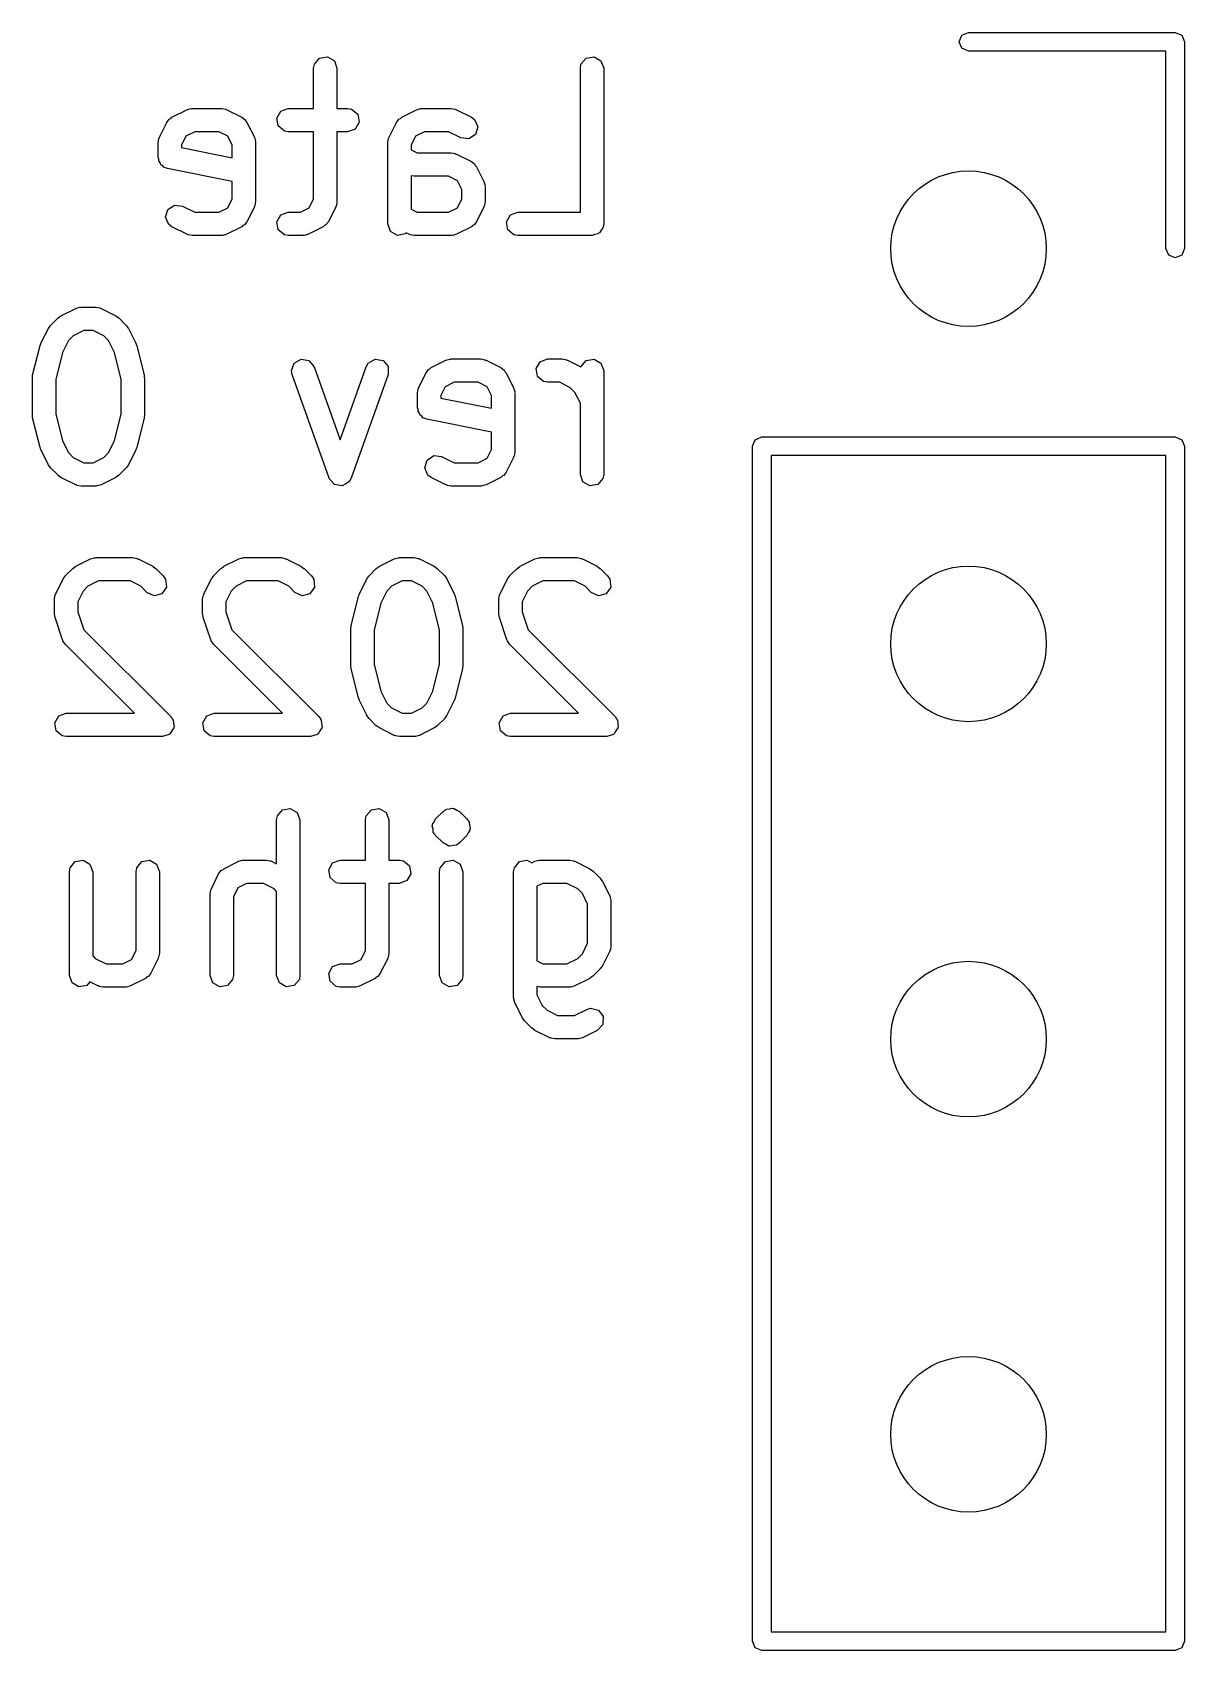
# Model space of a CAD drawing. Extents: x 123.7 to 179.8, y -122.7 to -74.2.
# Drawn here: x 172.41 to 179.82, y -84.58 to -74.17 of the extents above; entities that cross this region are included whole.
import ezdxf

# ---------------------------------------------------------------- set-up
doc = ezdxf.new("R2010")
doc.units = 0
doc.layers.add('BLACK', color=7, linetype='CONTINUOUS')

msp = doc.modelspace()

# ---------------------------------------------------------------- linework, layer by layer
at = {"layer": 'BLACK', "linetype": 'CONTINUOUS'}
for p, q in [((178.375, -74.235), (178.393, -74.1926)), ((178.393, -74.2774), (178.375, -74.235)), ((178.393, -74.1926), (178.435, -74.175)), ((178.435, -74.175), (179.765, -74.175)), ((179.765, -74.175), (179.807, -74.1926)), ((179.807, -74.1926), (179.825, -74.235)), ((179.825, -74.235), (179.825, -75.565)), ((174.229, -74.3801), (174.262, -74.3408)), ((174.262, -74.3408), (174.312, -74.3319)), ((174.312, -74.3319), (174.357, -74.3576)), ((174.357, -74.3576), (174.374, -74.4058)), ((175.943, -74.3801), (175.976, -74.3408)), ((175.976, -74.3408), (176.027, -74.3319)), ((176.027, -74.3319), (176.071, -74.3576)), ((176.071, -74.3576), (176.089, -74.4058)), ((178.435, -74.295), (178.393, -74.2774)), ((179.705, -74.295), (178.435, -74.295)), ((179.705, -75.565), (179.705, -74.295)), ((174.224, -74.4058), (174.229, -74.3801)), ((174.224, -74.6641), (174.224, -74.4058)), ((174.374, -74.4058), (174.374, -74.6641)), ((175.939, -74.4058), (175.943, -74.3801)), ((175.939, -75.3308), (175.939, -74.4058)), ((176.089, -74.4058), (176.089, -75.4058)), ((173.313, -74.7197), (173.409, -74.672)), ((173.409, -74.672), (173.434, -74.6646)), ((173.434, -74.6646), (173.438, -74.6656)), ((173.438, -74.6656), (173.442, -74.6641)), ((173.442, -74.6641), (173.633, -74.6641)), ((173.633, -74.6641), (173.658, -74.6686)), ((173.658, -74.6686), (173.662, -74.6715)), ((173.662, -74.6715), (173.666, -74.672)), ((173.666, -74.672), (173.762, -74.7197)), ((174.013, -74.6817), (174.061, -74.6641)), ((174.061, -74.6641), (174.224, -74.6641)), ((174.374, -74.6641), (174.442, -74.6641)), ((174.442, -74.6641), (174.468, -74.6686)), ((174.468, -74.6686), (174.507, -74.7016)), ((174.79, -74.7197), (174.885, -74.672)), ((174.885, -74.672), (174.91, -74.6646)), ((174.91, -74.6646), (174.914, -74.6656)), ((174.914, -74.6656), (174.918, -74.6641)), ((174.918, -74.6641), (175.109, -74.6641)), ((175.109, -74.6641), (175.135, -74.6686)), ((175.135, -74.6686), (175.138, -74.6715)), ((175.138, -74.6715), (175.142, -74.672)), ((175.142, -74.672), (175.238, -74.7197)), ((173.232, -74.8484), (173.28, -74.7532)), ((173.28, -74.7532), (173.295, -74.7323)), ((173.295, -74.7323), (173.306, -74.7278)), ((173.306, -74.7278), (173.313, -74.7197)), ((173.762, -74.7197), (173.782, -74.7352)), ((173.782, -74.7352), (173.787, -74.7455)), ((173.787, -74.7455), (173.795, -74.7532)), ((173.795, -74.7532), (173.843, -74.8484)), ((173.987, -74.7261), (174.013, -74.6817)), ((173.996, -74.7766), (173.987, -74.7261)), ((174.516, -74.7521), (174.49, -74.7966)), ((174.507, -74.7016), (174.516, -74.7521)), ((174.709, -74.8484), (174.756, -74.7532)), ((174.756, -74.7532), (174.772, -74.7323)), ((174.772, -74.7323), (174.782, -74.7278)), ((174.782, -74.7278), (174.79, -74.7197)), ((175.238, -74.7197), (175.259, -74.7352)), ((175.259, -74.7352), (175.279, -74.7822)), ((173.224, -74.882), (173.229, -74.8563)), ((173.229, -74.8563), (173.232, -74.8529)), ((173.232, -74.8529), (173.232, -74.8484)), ((173.403, -74.8426), (173.374, -74.8997)), ((173.46, -74.8141), (173.403, -74.8426)), ((173.615, -74.8141), (173.46, -74.8141)), ((173.672, -74.8426), (173.615, -74.8141)), ((173.701, -74.8997), (173.672, -74.8426)), ((173.843, -74.8484), (173.85, -74.8734)), ((173.85, -74.8734), (173.849, -74.8778)), ((173.849, -74.8778), (173.851, -74.882)), ((174.036, -74.8096), (173.996, -74.7766)), ((174.061, -74.8141), (174.036, -74.8096)), ((174.224, -74.8141), (174.061, -74.8141)), ((174.224, -75.2452), (174.224, -74.8141)), ((174.442, -74.8141), (174.374, -74.8141)), ((174.374, -74.8141), (174.374, -75.2629)), ((174.49, -74.7966), (174.442, -74.8141)), ((174.701, -74.882), (174.705, -74.8563)), ((174.705, -74.8563), (174.708, -74.8529)), ((174.708, -74.8529), (174.709, -74.8484)), ((174.879, -74.8426), (174.851, -74.8997)), ((174.936, -74.8141), (174.879, -74.8426)), ((175.091, -74.8141), (174.936, -74.8141)), ((175.171, -74.8538), (175.091, -74.8141)), ((175.222, -74.8597), (175.171, -74.8538)), ((175.264, -74.8314), (175.222, -74.8597)), ((175.279, -74.7822), (175.264, -74.8314)), ((173.224, -74.9772), (173.224, -74.882)), ((173.229, -74.9889), (173.224, -74.9772)), ((173.374, -74.8997), (173.374, -74.9157)), ((173.374, -74.9157), (173.701, -74.981)), ((173.701, -74.981), (173.701, -74.8997)), ((173.851, -74.882), (173.851, -75.2629)), ((174.701, -75.4058), (174.701, -74.882)), ((174.851, -74.8997), (174.851, -74.9309)), ((174.851, -74.9309), (174.889, -74.9498)), ((174.889, -74.9498), (175.109, -74.9498)), ((175.109, -74.9498), (175.135, -74.9544)), ((175.135, -74.9544), (175.138, -74.9572)), ((175.138, -74.9572), (175.142, -74.9577)), ((175.142, -74.9577), (175.238, -75.0054)), ((173.228, -75.0012), (173.229, -74.9889)), ((173.237, -75.0122), (173.228, -75.0012)), ((173.242, -75.0254), (173.237, -75.0122)), ((173.253, -75.0316), (173.242, -75.0254)), ((173.26, -75.0413), (173.253, -75.0316)), ((173.285, -75.0508), (173.26, -75.0413)), ((173.701, -75.1339), (173.285, -75.0508)), ((175.238, -75.0054), (175.259, -75.0209)), ((175.259, -75.0209), (175.263, -75.0312)), ((175.263, -75.0312), (175.271, -75.0389)), ((175.271, -75.0389), (175.319, -75.1341)), ((173.701, -75.2452), (173.701, -75.1339)), ((174.871, -75.0998), (174.851, -75.0963)), ((174.851, -75.0963), (174.851, -75.3118)), ((175.091, -75.0998), (174.871, -75.0998)), ((175.148, -75.1283), (175.091, -75.0998)), ((175.177, -75.1854), (175.148, -75.1283)), ((175.177, -75.2452), (175.177, -75.1854)), ((175.319, -75.1341), (175.326, -75.1591)), ((175.326, -75.1591), (175.325, -75.1635)), ((175.325, -75.1635), (175.327, -75.1677)), ((175.327, -75.1677), (175.327, -75.2629)), ((173.287, -75.3135), (173.33, -75.2852)), ((173.33, -75.2852), (173.381, -75.2911)), ((173.381, -75.2911), (173.46, -75.3308)), ((173.672, -75.3023), (173.701, -75.2452)), ((173.846, -75.2886), (173.843, -75.292)), ((173.843, -75.292), (173.843, -75.2965)), ((173.851, -75.2629), (173.846, -75.2886)), ((174.196, -75.3023), (174.224, -75.2452)), ((174.37, -75.2886), (174.367, -75.292)), ((174.367, -75.292), (174.367, -75.2965)), ((174.374, -75.2629), (174.37, -75.2886)), ((175.148, -75.3023), (175.177, -75.2452)), ((175.322, -75.2886), (175.319, -75.292)), ((175.319, -75.292), (175.319, -75.2965)), ((175.327, -75.2629), (175.322, -75.2886)), ((173.272, -75.3627), (173.287, -75.3135)), ((173.293, -75.4097), (173.272, -75.3627)), ((173.46, -75.3308), (173.615, -75.3308)), ((173.615, -75.3308), (173.672, -75.3023)), ((173.795, -75.3917), (173.78, -75.4126)), ((173.843, -75.2965), (173.795, -75.3917)), ((173.987, -75.3928), (174.013, -75.3483)), ((173.996, -75.4433), (173.987, -75.3928)), ((174.013, -75.3483), (174.061, -75.3308)), ((174.061, -75.3308), (174.139, -75.3308)), ((174.139, -75.3308), (174.196, -75.3023)), ((174.319, -75.3917), (174.303, -75.4126)), ((174.367, -75.2965), (174.319, -75.3917)), ((174.851, -75.3118), (174.889, -75.3308)), ((174.889, -75.3308), (175.091, -75.3308)), ((175.091, -75.3308), (175.148, -75.3023)), ((175.271, -75.3917), (175.256, -75.4126)), ((175.319, -75.2965), (175.271, -75.3917)), ((175.464, -75.3928), (175.489, -75.3483)), ((175.473, -75.4433), (175.464, -75.3928)), ((175.489, -75.3483), (175.538, -75.3308)), ((175.538, -75.3308), (175.939, -75.3308)), ((173.313, -75.4252), (173.293, -75.4097)), ((173.409, -75.4729), (173.313, -75.4252)), ((173.413, -75.4734), (173.409, -75.4729)), ((173.417, -75.4763), (173.413, -75.4734)), ((173.442, -75.4808), (173.417, -75.4763)), ((173.633, -75.4808), (173.442, -75.4808)), ((173.637, -75.4792), (173.633, -75.4808)), ((173.641, -75.4803), (173.637, -75.4792)), ((173.666, -75.4729), (173.641, -75.4803)), ((173.762, -75.4252), (173.666, -75.4729)), ((173.769, -75.4171), (173.762, -75.4252)), ((173.78, -75.4126), (173.769, -75.4171)), ((174.036, -75.4763), (173.996, -75.4433)), ((174.061, -75.4808), (174.036, -75.4763)), ((174.157, -75.4808), (174.061, -75.4808)), ((174.161, -75.4792), (174.157, -75.4808)), ((174.165, -75.4803), (174.161, -75.4792)), ((174.19, -75.4729), (174.165, -75.4803)), ((174.285, -75.4252), (174.19, -75.4729)), ((174.293, -75.4171), (174.285, -75.4252)), ((174.303, -75.4126), (174.293, -75.4171)), ((174.718, -75.454), (174.701, -75.4058)), ((174.763, -75.4796), (174.718, -75.454)), ((174.813, -75.4707), (174.763, -75.4796)), ((174.819, -75.4637), (174.813, -75.4707)), ((174.837, -75.4729), (174.819, -75.4637)), ((174.842, -75.4734), (174.837, -75.4729)), ((174.845, -75.4763), (174.842, -75.4734)), ((174.871, -75.4808), (174.845, -75.4763)), ((175.109, -75.4808), (174.871, -75.4808)), ((175.113, -75.4792), (175.109, -75.4808)), ((175.118, -75.4803), (175.113, -75.4792)), ((175.142, -75.4729), (175.118, -75.4803)), ((175.238, -75.4252), (175.142, -75.4729)), ((175.245, -75.4171), (175.238, -75.4252)), ((175.256, -75.4126), (175.245, -75.4171)), ((175.512, -75.4763), (175.473, -75.4433)), ((175.538, -75.4808), (175.512, -75.4763)), ((176.014, -75.4808), (175.538, -75.4808)), ((176.032, -75.4741), (176.014, -75.4808)), ((176.051, -75.4707), (176.032, -75.4741)), ((176.056, -75.4655), (176.051, -75.4707)), ((176.062, -75.4632), (176.056, -75.4655)), ((176.072, -75.4464), (176.062, -75.4632)), ((176.084, -75.4314), (176.072, -75.4464)), ((176.086, -75.4217), (176.084, -75.4314)), ((176.088, -75.4188), (176.086, -75.4217)), ((176.089, -75.4058), (176.087, -75.4155)), ((176.087, -75.4155), (176.088, -75.4188)), ((179.723, -75.6074), (179.705, -75.565)), ((179.765, -75.625), (179.723, -75.6074)), ((179.807, -75.6074), (179.765, -75.625)), ((179.825, -75.565), (179.807, -75.6074)), ((172.532, -76.058), (172.58, -76.0104)), ((172.58, -76.0104), (172.598, -75.9975)), ((172.598, -75.9975), (172.599, -75.9963)), ((172.599, -75.9963), (172.694, -75.9487)), ((172.694, -75.9487), (172.719, -75.9413)), ((172.719, -75.9413), (172.724, -75.9423)), ((172.724, -75.9423), (172.728, -75.9408)), ((172.728, -75.9408), (172.823, -75.9408)), ((172.823, -75.9408), (172.849, -75.9453)), ((172.849, -75.9453), (172.852, -75.9482)), ((172.852, -75.9482), (172.857, -75.9487)), ((172.857, -75.9487), (172.952, -75.9963)), ((172.952, -75.9963), (172.97, -76.0097)), ((172.97, -76.0097), (172.971, -76.0104)), ((172.971, -76.0104), (173.019, -76.058)), ((172.47, -76.1727), (172.518, -76.0775)), ((172.518, -76.0775), (172.531, -76.0595)), ((172.531, -76.0595), (172.532, -76.058)), ((172.677, -76.125), (172.647, -76.1554)), ((172.746, -76.0908), (172.677, -76.125)), ((172.806, -76.0908), (172.746, -76.0908)), ((172.874, -76.125), (172.806, -76.0908)), ((172.904, -76.1554), (172.874, -76.125)), ((173.019, -76.058), (173.032, -76.0764)), ((173.032, -76.0764), (173.033, -76.0775)), ((173.033, -76.0775), (173.081, -76.1727)), ((172.417, -76.3785), (172.465, -76.1881)), ((172.465, -76.1881), (172.47, -76.1762)), ((172.47, -76.1762), (172.47, -76.1727)), ((172.647, -76.1554), (172.608, -76.2324)), ((172.943, -76.2324), (172.904, -76.1554)), ((173.081, -76.1727), (173.084, -76.1851)), ((173.084, -76.1851), (173.086, -76.1881)), ((173.086, -76.1881), (173.134, -76.3785)), ((172.608, -76.2324), (172.565, -76.406)), ((172.986, -76.406), (172.943, -76.2324)), ((174.082, -76.3487), (174.099, -76.3006)), ((174.099, -76.3006), (174.144, -76.2752)), ((174.144, -76.2752), (174.194, -76.2844)), ((174.194, -76.2844), (174.227, -76.3239)), ((174.227, -76.3239), (174.395, -76.7928)), ((174.395, -76.7928), (174.562, -76.3239)), ((174.562, -76.3239), (174.575, -76.3013)), ((174.575, -76.3013), (174.619, -76.2753)), ((174.619, -76.2753), (174.67, -76.2839)), ((174.67, -76.2839), (174.703, -76.323)), ((174.703, -76.323), (174.703, -76.3743)), ((174.972, -76.3378), (174.98, -76.3297)), ((174.98, -76.3297), (175.075, -76.282)), ((175.075, -76.282), (175.1, -76.2746)), ((175.1, -76.2746), (175.105, -76.2756)), ((175.105, -76.2756), (175.109, -76.2741)), ((175.109, -76.2741), (175.299, -76.2741)), ((175.299, -76.2741), (175.325, -76.2786)), ((175.325, -76.2786), (175.329, -76.2815)), ((175.329, -76.2815), (175.333, -76.282)), ((175.333, -76.282), (175.428, -76.3297)), ((175.428, -76.3297), (175.449, -76.3452)), ((175.654, -76.3361), (175.68, -76.2917)), ((175.68, -76.2917), (175.728, -76.2741)), ((175.728, -76.2741), (175.823, -76.2741)), ((175.823, -76.2741), (175.849, -76.2786)), ((175.849, -76.2786), (175.852, -76.2815)), ((175.852, -76.2815), (175.857, -76.282)), ((175.857, -76.282), (175.943, -76.3251)), ((175.943, -76.3235), (175.976, -76.2842)), ((175.943, -76.3251), (175.943, -76.3235)), ((175.976, -76.2842), (176.027, -76.2753)), ((176.027, -76.2753), (176.071, -76.3009)), ((176.071, -76.3009), (176.089, -76.3491)), ((172.415, -76.3967), (172.417, -76.382)), ((172.415, -76.6348), (172.415, -76.3967)), ((172.417, -76.382), (172.417, -76.3785)), ((172.565, -76.406), (172.565, -76.6256)), ((172.986, -76.6256), (172.986, -76.406)), ((173.134, -76.3785), (173.135, -76.3935)), ((173.135, -76.3935), (173.136, -76.3967)), ((173.136, -76.3967), (173.136, -76.6348)), ((174.086, -76.3743), (174.082, -76.3487)), ((174.324, -77.041), (174.086, -76.3743)), ((174.703, -76.3743), (174.465, -77.041)), ((174.899, -76.4584), (174.947, -76.3632)), ((174.947, -76.3632), (174.962, -76.3423)), ((174.962, -76.3423), (174.972, -76.3378)), ((175.127, -76.4241), (175.07, -76.4526)), ((175.282, -76.4241), (175.127, -76.4241)), ((175.339, -76.4526), (175.282, -76.4241)), ((175.449, -76.3452), (175.454, -76.3555)), ((175.454, -76.3555), (175.462, -76.3632)), ((175.462, -76.3632), (175.509, -76.4584)), ((175.663, -76.3866), (175.654, -76.3361)), ((175.702, -76.4196), (175.663, -76.3866)), ((175.728, -76.4241), (175.702, -76.4196)), ((175.806, -76.4241), (175.728, -76.4241)), ((175.874, -76.4584), (175.806, -76.4241)), ((176.089, -76.3491), (176.089, -77.0158)), ((174.891, -76.492), (174.896, -76.4663)), ((174.891, -76.5872), (174.891, -76.492)), ((174.896, -76.4663), (174.898, -76.4629)), ((174.898, -76.4629), (174.899, -76.4584)), ((175.07, -76.4526), (175.041, -76.5097)), ((175.041, -76.5097), (175.041, -76.5257)), ((175.041, -76.5257), (175.367, -76.591)), ((175.367, -76.5097), (175.339, -76.4526)), ((175.367, -76.591), (175.367, -76.5097)), ((175.509, -76.4584), (175.517, -76.4834)), ((175.517, -76.4834), (175.516, -76.4878)), ((175.516, -76.4878), (175.517, -76.492)), ((175.517, -76.492), (175.517, -76.8729)), ((175.904, -76.4888), (175.874, -76.4584)), ((175.939, -76.5573), (175.904, -76.4888)), ((172.416, -76.6381), (172.415, -76.6348)), ((172.417, -76.653), (172.416, -76.6381)), ((172.565, -76.6256), (172.608, -76.7991)), ((172.943, -76.7991), (172.986, -76.6256)), ((173.136, -76.6348), (173.134, -76.6496)), ((174.895, -76.5989), (174.891, -76.5872)), ((174.895, -76.6112), (174.895, -76.5989)), ((174.904, -76.6222), (174.895, -76.6112)), ((174.909, -76.6354), (174.904, -76.6222)), ((174.919, -76.6416), (174.909, -76.6354)), ((174.927, -76.6513), (174.919, -76.6416)), ((175.939, -77.0158), (175.939, -76.5573)), ((172.465, -76.8435), (172.417, -76.653)), ((173.134, -76.653), (173.086, -76.8435)), ((173.134, -76.6496), (173.134, -76.653)), ((174.951, -76.6608), (174.927, -76.6513)), ((175.367, -76.7439), (174.951, -76.6608)), ((175.367, -76.8552), (175.367, -76.7439)), ((172.467, -76.8464), (172.465, -76.8435)), ((172.47, -76.8588), (172.467, -76.8464)), ((172.608, -76.7991), (172.647, -76.8761)), ((172.904, -76.8761), (172.943, -76.7991)), ((173.086, -76.8435), (173.081, -76.8553)), ((173.081, -76.8553), (173.081, -76.8588)), ((175.339, -76.9123), (175.367, -76.8552)), ((177.045, -76.835), (177.063, -76.7926)), ((177.045, -84.515), (177.045, -76.835)), ((177.063, -76.7926), (177.105, -76.775)), ((177.105, -76.775), (179.765, -76.775)), ((179.765, -76.775), (179.807, -76.7926)), ((179.807, -76.7926), (179.825, -76.835)), ((179.825, -76.835), (179.825, -84.515)), ((172.518, -76.9541), (172.47, -76.8588)), ((172.519, -76.9552), (172.518, -76.9541)), ((172.532, -76.9736), (172.519, -76.9552)), ((172.647, -76.8761), (172.677, -76.9065)), ((172.677, -76.9065), (172.746, -76.9408)), ((172.746, -76.9408), (172.806, -76.9408)), ((172.806, -76.9408), (172.874, -76.9065)), ((172.874, -76.9065), (172.904, -76.8761)), ((173.033, -76.9541), (173.02, -76.9721)), ((173.081, -76.8588), (173.033, -76.9541)), ((174.939, -76.9727), (174.953, -76.9235)), ((174.953, -76.9235), (174.996, -76.8952)), ((174.996, -76.8952), (175.047, -76.9011)), ((175.047, -76.9011), (175.127, -76.9408)), ((175.127, -76.9408), (175.282, -76.9408)), ((175.282, -76.9408), (175.339, -76.9123)), ((175.509, -76.9065), (175.462, -77.0017)), ((175.51, -76.902), (175.509, -76.9065)), ((175.513, -76.8986), (175.51, -76.902)), ((175.517, -76.8729), (175.513, -76.8986)), ((177.165, -76.895), (177.165, -84.455)), ((179.705, -76.895), (177.165, -76.895)), ((179.705, -84.455), (179.705, -76.895)), ((172.58, -77.0212), (172.532, -76.9736)), ((172.581, -77.0219), (172.58, -77.0212)), ((172.599, -77.0352), (172.581, -77.0219)), ((172.694, -77.0829), (172.599, -77.0352)), ((172.952, -77.0352), (172.857, -77.0829)), ((172.953, -77.0341), (172.952, -77.0352)), ((172.971, -77.0212), (172.953, -77.0341)), ((173.019, -76.9736), (172.971, -77.0212)), ((173.02, -76.9721), (173.019, -76.9736)), ((174.324, -77.0414), (174.324, -77.041)), ((174.324, -77.0419), (174.324, -77.0414)), ((174.341, -77.0611), (174.324, -77.0419)), ((174.357, -77.0805), (174.341, -77.0611)), ((174.465, -77.041), (174.452, -77.0636)), ((174.452, -77.0636), (174.452, -77.0639)), ((174.452, -77.0639), (174.452, -77.0643)), ((174.959, -77.0197), (174.939, -76.9727)), ((174.98, -77.0352), (174.959, -77.0197)), ((175.075, -77.0829), (174.98, -77.0352)), ((175.428, -77.0352), (175.333, -77.0829)), ((175.436, -77.0271), (175.428, -77.0352)), ((175.446, -77.0226), (175.436, -77.0271)), ((175.462, -77.0017), (175.446, -77.0226)), ((175.956, -77.064), (175.939, -77.0158)), ((176.001, -77.0896), (175.956, -77.064)), ((176.084, -77.0414), (176.051, -77.0807)), ((176.089, -77.0158), (176.084, -77.0414)), ((172.699, -77.0834), (172.694, -77.0829)), ((172.702, -77.0863), (172.699, -77.0834)), ((172.728, -77.0908), (172.702, -77.0863)), ((172.823, -77.0908), (172.728, -77.0908)), ((172.827, -77.0892), (172.823, -77.0908)), ((172.832, -77.0903), (172.827, -77.0892)), ((172.857, -77.0829), (172.832, -77.0903)), ((174.357, -77.0806), (174.357, -77.0805)), ((174.358, -77.081), (174.357, -77.0806)), ((174.382, -77.0852), (174.358, -77.081)), ((174.407, -77.0897), (174.382, -77.0852)), ((174.408, -77.0895), (174.407, -77.0897)), ((174.43, -77.0768), (174.408, -77.0896)), ((174.408, -77.0896), (174.408, -77.0895)), ((174.452, -77.0643), (174.43, -77.0768)), ((175.08, -77.0834), (175.075, -77.0829)), ((175.083, -77.0863), (175.08, -77.0834)), ((175.109, -77.0908), (175.083, -77.0863)), ((175.299, -77.0908), (175.109, -77.0908)), ((175.304, -77.0892), (175.299, -77.0908)), ((175.308, -77.0903), (175.304, -77.0892)), ((175.333, -77.0829), (175.308, -77.0903)), ((176.051, -77.0807), (176.001, -77.0896)), ((172.694, -77.6063), (172.79, -77.5587)), ((172.79, -77.5587), (172.815, -77.5513)), ((172.815, -77.5513), (172.819, -77.5523)), ((172.819, -77.5523), (172.823, -77.5508)), ((172.823, -77.5508), (173.061, -77.5508)), ((173.061, -77.5508), (173.087, -77.5553)), ((173.087, -77.5553), (173.09, -77.5582)), ((173.09, -77.5582), (173.095, -77.5587)), ((173.095, -77.5587), (173.19, -77.6063)), ((173.647, -77.6063), (173.742, -77.5587)), ((173.742, -77.5587), (173.767, -77.5513)), ((173.767, -77.5513), (173.771, -77.5523)), ((173.771, -77.5523), (173.776, -77.5508)), ((173.776, -77.5508), (174.014, -77.5508)), ((174.014, -77.5508), (174.039, -77.5553)), ((174.039, -77.5553), (174.043, -77.5582)), ((174.043, -77.5582), (174.047, -77.5587)), ((174.047, -77.5587), (174.142, -77.6063)), ((174.647, -77.6063), (174.742, -77.5587)), ((174.742, -77.5587), (174.767, -77.5513)), ((174.767, -77.5513), (174.771, -77.5523)), ((174.771, -77.5523), (174.776, -77.5508)), ((174.776, -77.5508), (174.871, -77.5508)), ((174.871, -77.5508), (174.896, -77.5553)), ((174.896, -77.5553), (174.9, -77.5582)), ((174.9, -77.5582), (174.904, -77.5587)), ((174.904, -77.5587), (175, -77.6063)), ((175.552, -77.6063), (175.647, -77.5587)), ((175.647, -77.5587), (175.672, -77.5513)), ((175.672, -77.5513), (175.676, -77.5523)), ((175.676, -77.5523), (175.68, -77.5508)), ((175.68, -77.5508), (175.918, -77.5508)), ((175.918, -77.5508), (175.944, -77.5553)), ((175.944, -77.5553), (175.948, -77.5582)), ((175.948, -77.5582), (175.952, -77.5587)), ((175.952, -77.5587), (176.047, -77.6063)), ((172.566, -77.7827), (172.613, -77.6875)), ((172.613, -77.6875), (172.627, -77.6695)), ((172.627, -77.668), (172.675, -77.6204)), ((172.627, -77.6695), (172.627, -77.668)), ((172.675, -77.6204), (172.693, -77.6075)), ((172.693, -77.6075), (172.694, -77.6063)), ((173.19, -77.6063), (173.208, -77.6197)), ((173.208, -77.6197), (173.21, -77.6204)), ((173.21, -77.6204), (173.257, -77.668)), ((173.257, -77.668), (173.272, -77.6893)), ((173.518, -77.7827), (173.566, -77.6875)), ((173.566, -77.6875), (173.579, -77.6695)), ((173.579, -77.6695), (173.58, -77.668)), ((173.58, -77.668), (173.627, -77.6204)), ((173.627, -77.6204), (173.646, -77.6075)), ((173.646, -77.6075), (173.647, -77.6063)), ((174.142, -77.6063), (174.16, -77.6197)), ((174.16, -77.6197), (174.162, -77.6204)), ((174.162, -77.6204), (174.21, -77.668)), ((174.21, -77.668), (174.225, -77.6893)), ((174.518, -77.7827), (174.566, -77.6875)), ((174.566, -77.6875), (174.579, -77.6695)), ((174.579, -77.6695), (174.58, -77.668)), ((174.58, -77.668), (174.627, -77.6204)), ((174.627, -77.6204), (174.646, -77.6075)), ((174.646, -77.6075), (174.647, -77.6063)), ((175, -77.6063), (175.018, -77.6197)), ((175.018, -77.6197), (175.019, -77.6204)), ((175.019, -77.6204), (175.067, -77.668)), ((175.067, -77.668), (175.08, -77.6864)), ((175.08, -77.6864), (175.081, -77.6875)), ((175.081, -77.6875), (175.128, -77.7827)), ((175.423, -77.7827), (175.47, -77.6875)), ((175.47, -77.6875), (175.484, -77.6695)), ((175.484, -77.668), (175.532, -77.6204)), ((175.484, -77.6695), (175.484, -77.668)), ((175.532, -77.6204), (175.55, -77.6075)), ((175.55, -77.6075), (175.552, -77.6063)), ((176.047, -77.6063), (176.065, -77.6197)), ((176.065, -77.6197), (176.067, -77.6204)), ((176.067, -77.6204), (176.114, -77.668)), ((176.114, -77.668), (176.129, -77.6893)), ((172.558, -77.8163), (172.562, -77.7906)), ((172.562, -77.7906), (172.565, -77.7872)), ((172.565, -77.7872), (172.566, -77.7827)), ((172.742, -77.7654), (172.708, -77.834)), ((172.772, -77.735), (172.742, -77.7654)), ((172.841, -77.7008), (172.772, -77.735)), ((173.044, -77.7008), (172.841, -77.7008)), ((173.112, -77.735), (173.044, -77.7008)), ((173.151, -77.7741), (173.112, -77.735)), ((173.198, -77.7957), (173.151, -77.7741)), ((173.247, -77.7825), (173.198, -77.7957)), ((173.277, -77.7404), (173.247, -77.7825)), ((173.272, -77.6893), (173.277, -77.7404)), ((173.51, -77.8163), (173.515, -77.7906)), ((173.515, -77.7906), (173.518, -77.7872)), ((173.518, -77.7872), (173.518, -77.7827)), ((173.694, -77.7654), (173.66, -77.834)), ((173.725, -77.735), (173.694, -77.7654)), ((173.793, -77.7008), (173.725, -77.735)), ((173.996, -77.7008), (173.793, -77.7008)), ((174.065, -77.735), (173.996, -77.7008)), ((174.104, -77.7741), (174.065, -77.735)), ((174.15, -77.7957), (174.104, -77.7741)), ((174.2, -77.7825), (174.15, -77.7957)), ((174.229, -77.7404), (174.2, -77.7825)), ((174.225, -77.6893), (174.229, -77.7404)), ((174.512, -77.7981), (174.518, -77.7862)), ((174.518, -77.7862), (174.518, -77.7827)), ((174.694, -77.7654), (174.656, -77.8424)), ((174.725, -77.735), (174.694, -77.7654)), ((174.793, -77.7008), (174.725, -77.735)), ((174.853, -77.7008), (174.793, -77.7008)), ((174.922, -77.735), (174.853, -77.7008)), ((174.952, -77.7654), (174.922, -77.735)), ((174.991, -77.8424), (174.952, -77.7654)), ((175.128, -77.7827), (175.132, -77.7951)), ((175.415, -77.8163), (175.419, -77.7906)), ((175.419, -77.7906), (175.422, -77.7872)), ((175.422, -77.7872), (175.423, -77.7827)), ((175.599, -77.7654), (175.565, -77.834)), ((175.63, -77.735), (175.599, -77.7654)), ((175.698, -77.7008), (175.63, -77.735)), ((175.901, -77.7008), (175.698, -77.7008)), ((175.969, -77.735), (175.901, -77.7008)), ((176.008, -77.7741), (175.969, -77.735)), ((176.055, -77.7957), (176.008, -77.7741)), ((176.104, -77.7825), (176.055, -77.7957)), ((176.134, -77.7404), (176.104, -77.7825)), ((176.129, -77.6893), (176.134, -77.7404)), ((172.558, -77.9115), (172.558, -77.8163)), ((172.708, -77.834), (172.708, -77.8993)), ((173.51, -77.9115), (173.51, -77.8163)), ((173.66, -77.834), (173.66, -77.8993)), ((174.465, -77.9885), (174.512, -77.7981)), ((174.656, -77.8424), (174.613, -78.016)), ((175.034, -78.016), (174.991, -77.8424)), ((175.132, -77.7951), (175.134, -77.7981)), ((175.134, -77.7981), (175.182, -77.9885)), ((175.415, -77.9115), (175.415, -77.8163)), ((175.565, -77.834), (175.565, -77.8993)), ((172.558, -77.913), (172.558, -77.9115)), ((172.562, -77.9352), (172.558, -77.913)), ((172.609, -78.0781), (172.562, -77.9352)), ((172.708, -77.8993), (172.746, -78.0138)), ((173.511, -77.913), (173.51, -77.9115)), ((173.514, -77.9352), (173.511, -77.913)), ((173.562, -78.0781), (173.514, -77.9352)), ((173.66, -77.8993), (173.698, -78.0138)), ((174.463, -78.0067), (174.465, -77.992)), ((174.465, -77.992), (174.465, -77.9885)), ((175.182, -77.9885), (175.183, -78.0035)), ((175.415, -77.913), (175.415, -77.9115)), ((175.419, -77.9352), (175.415, -77.913)), ((175.466, -78.0781), (175.419, -77.9352)), ((175.565, -77.8993), (175.603, -78.0138)), ((172.612, -78.0816), (172.609, -78.0781)), ((172.612, -78.086), (172.612, -78.0816)), ((172.627, -78.1074), (172.612, -78.086)), ((172.746, -78.0138), (173.305, -78.5727)), ((173.564, -78.0816), (173.562, -78.0781)), ((173.565, -78.086), (173.564, -78.0816)), ((173.58, -78.1074), (173.565, -78.086)), ((173.698, -78.0138), (174.257, -78.5727)), ((174.463, -78.2448), (174.463, -78.0067)), ((174.613, -78.016), (174.613, -78.2356)), ((175.034, -78.2356), (175.034, -78.016)), ((175.183, -78.0035), (175.184, -78.0067)), ((175.184, -78.0067), (175.184, -78.2448)), ((175.469, -78.0816), (175.466, -78.0781)), ((175.47, -78.086), (175.469, -78.0816)), ((175.484, -78.1074), (175.47, -78.086)), ((175.603, -78.0138), (176.162, -78.5727)), ((173.071, -78.5508), (172.627, -78.1074)), ((174.023, -78.5508), (173.58, -78.1074)), ((175.928, -78.5508), (175.484, -78.1074)), ((174.464, -78.2481), (174.463, -78.2448)), ((174.465, -78.263), (174.464, -78.2481)), ((174.512, -78.4535), (174.465, -78.263)), ((174.613, -78.2356), (174.656, -78.4091)), ((174.991, -78.4091), (175.034, -78.2356)), ((175.182, -78.263), (175.134, -78.4535)), ((175.184, -78.2448), (175.181, -78.2596)), ((175.181, -78.2596), (175.182, -78.263)), ((174.656, -78.4091), (174.694, -78.4861)), ((174.952, -78.4861), (174.991, -78.4091)), ((174.514, -78.4564), (174.512, -78.4535)), ((174.518, -78.4688), (174.514, -78.4564)), ((174.566, -78.5641), (174.518, -78.4688)), ((174.694, -78.4861), (174.725, -78.5165)), ((174.725, -78.5165), (174.793, -78.5508)), ((174.853, -78.5508), (174.922, -78.5165)), ((174.922, -78.5165), (174.952, -78.4861)), ((175.128, -78.4688), (175.081, -78.5641)), ((175.129, -78.4653), (175.128, -78.4688)), ((175.134, -78.4535), (175.129, -78.4653)), ((172.559, -78.6128), (172.585, -78.5683)), ((172.568, -78.6633), (172.559, -78.6128)), ((172.585, -78.5683), (172.633, -78.5508)), ((172.633, -78.5508), (173.071, -78.5508)), ((173.305, -78.5727), (173.314, -78.5862)), ((173.314, -78.5862), (173.317, -78.5883)), ((173.317, -78.5883), (173.317, -78.5903)), ((173.317, -78.5903), (173.32, -78.5941)), ((173.32, -78.5941), (173.322, -78.6166)), ((173.322, -78.6166), (173.326, -78.6388)), ((173.511, -78.6128), (173.537, -78.5683)), ((173.52, -78.6633), (173.511, -78.6128)), ((173.537, -78.5683), (173.585, -78.5508)), ((173.585, -78.5508), (174.023, -78.5508)), ((174.257, -78.5727), (174.267, -78.5862)), ((174.267, -78.5862), (174.269, -78.5883)), ((174.269, -78.5883), (174.269, -78.5903)), ((174.269, -78.5903), (174.272, -78.5941)), ((174.272, -78.5941), (174.274, -78.6166)), ((174.274, -78.6166), (174.278, -78.6388)), ((174.567, -78.5652), (174.566, -78.5641)), ((174.58, -78.5836), (174.567, -78.5652)), ((174.627, -78.6312), (174.58, -78.5836)), ((174.793, -78.5508), (174.853, -78.5508)), ((175.067, -78.5836), (175.019, -78.6312)), ((175.081, -78.5641), (175.067, -78.5821)), ((175.067, -78.5821), (175.067, -78.5836)), ((175.416, -78.6128), (175.442, -78.5683)), ((175.425, -78.6633), (175.416, -78.6128)), ((175.442, -78.5683), (175.49, -78.5508)), ((175.49, -78.5508), (175.928, -78.5508)), ((176.162, -78.5727), (176.171, -78.5862)), ((176.171, -78.5862), (176.174, -78.5883)), ((176.174, -78.5883), (176.174, -78.5903)), ((176.174, -78.5903), (176.177, -78.5941)), ((176.177, -78.5941), (176.179, -78.6166)), ((176.179, -78.6166), (176.183, -78.6388)), ((172.607, -78.6963), (172.568, -78.6633)), ((172.633, -78.7008), (172.607, -78.6963)), ((173.252, -78.7008), (172.633, -78.7008)), ((173.273, -78.6931), (173.252, -78.7008)), ((173.295, -78.6872), (173.273, -78.6931)), ((173.297, -78.6844), (173.295, -78.6872)), ((173.3, -78.6832), (173.297, -78.6844)), ((173.311, -78.6637), (173.3, -78.6832)), ((173.324, -78.6452), (173.311, -78.6637)), ((173.326, -78.6388), (173.324, -78.6418)), ((173.324, -78.6418), (173.324, -78.6452)), ((173.559, -78.6963), (173.52, -78.6633)), ((173.585, -78.7008), (173.559, -78.6963)), ((174.204, -78.7008), (173.585, -78.7008)), ((174.225, -78.6931), (174.204, -78.7008)), ((174.247, -78.6872), (174.225, -78.6931)), ((174.249, -78.6844), (174.247, -78.6872)), ((174.252, -78.6832), (174.249, -78.6844)), ((174.264, -78.6637), (174.252, -78.6832)), ((174.277, -78.6452), (174.264, -78.6637)), ((174.278, -78.6388), (174.276, -78.6418)), ((174.276, -78.6418), (174.277, -78.6452)), ((174.629, -78.6319), (174.627, -78.6312)), ((174.647, -78.6452), (174.629, -78.6319)), ((174.742, -78.6929), (174.647, -78.6452)), ((174.747, -78.6934), (174.742, -78.6929)), ((174.75, -78.6963), (174.747, -78.6934)), ((174.776, -78.7008), (174.75, -78.6963)), ((174.871, -78.7008), (174.776, -78.7008)), ((174.875, -78.6992), (174.871, -78.7008)), ((174.879, -78.7003), (174.875, -78.6992)), ((174.904, -78.6929), (174.879, -78.7003)), ((175, -78.6452), (174.904, -78.6929)), ((175.001, -78.6441), (175, -78.6452)), ((175.019, -78.6312), (175.001, -78.6441)), ((175.464, -78.6963), (175.425, -78.6633)), ((175.49, -78.7008), (175.464, -78.6963)), ((176.109, -78.7008), (175.49, -78.7008)), ((176.13, -78.6931), (176.109, -78.7008)), ((176.152, -78.6872), (176.13, -78.6931)), ((176.154, -78.6844), (176.152, -78.6872)), ((176.157, -78.6832), (176.154, -78.6844)), ((176.168, -78.6637), (176.157, -78.6832)), ((176.181, -78.6452), (176.168, -78.6637)), ((176.183, -78.6388), (176.181, -78.6418)), ((176.181, -78.6418), (176.181, -78.6452)), ((173.986, -79.2358), (173.991, -79.2101)), ((173.986, -79.5192), (173.986, -79.2358)), ((173.991, -79.2101), (174.024, -79.1708)), ((174.024, -79.1708), (174.074, -79.1619)), ((174.074, -79.1619), (174.119, -79.1876)), ((174.119, -79.1876), (174.136, -79.2358)), ((174.136, -79.2358), (174.136, -80.2358)), ((174.558, -79.2358), (174.562, -79.2101)), ((174.558, -79.4941), (174.558, -79.2358)), ((174.562, -79.2101), (174.595, -79.1708)), ((174.595, -79.1708), (174.646, -79.1619)), ((174.646, -79.1619), (174.69, -79.1876)), ((174.69, -79.1876), (174.708, -79.2358)), ((174.708, -79.2358), (174.708, -79.4941)), ((174.989, -79.264), (175, -79.248)), ((175, -79.248), (175.008, -79.2304)), ((175.008, -79.2304), (175.056, -79.1827)), ((175.056, -79.1827), (175.064, -79.1771)), ((175.064, -79.1771), (175.066, -79.1743)), ((175.066, -79.1743), (175.069, -79.1735)), ((175.069, -79.1734), (175.071, -79.1708)), ((175.069, -79.1735), (175.069, -79.1734)), ((175.071, -79.1708), (175.073, -79.1705)), ((175.073, -79.1705), (175.077, -79.1678)), ((175.077, -79.1678), (175.097, -79.1661)), ((175.097, -79.1661), (175.115, -79.1611)), ((175.115, -79.1611), (175.119, -79.1625)), ((175.119, -79.1625), (175.122, -79.1619)), ((175.122, -79.1619), (175.125, -79.1636)), ((175.125, -79.1636), (175.128, -79.1633)), ((175.128, -79.1633), (175.144, -79.1745)), ((175.144, -79.1745), (175.162, -79.1827)), ((175.162, -79.1827), (175.21, -79.2304)), ((175.21, -79.2304), (175.215, -79.2385)), ((175.215, -79.2385), (175.218, -79.2404)), ((175.218, -79.2404), (175.219, -79.2436)), ((175.219, -79.2436), (175.225, -79.2517)), ((174.987, -79.2769), (174.989, -79.2707)), ((174.992, -79.2957), (174.987, -79.2769)), ((174.989, -79.2707), (174.989, -79.264)), ((174.993, -79.3151), (174.992, -79.2957)), ((174.999, -79.3232), (174.993, -79.3151)), ((175, -79.3264), (174.999, -79.3232)), ((175.003, -79.3283), (175, -79.3264)), ((175.008, -79.3364), (175.003, -79.3283)), ((175.056, -79.3841), (175.008, -79.3364)), ((175.21, -79.3364), (175.162, -79.3841)), ((175.218, -79.3188), (175.21, -79.3364)), ((175.229, -79.3028), (175.218, -79.3188)), ((175.225, -79.2517), (175.226, -79.2711)), ((175.226, -79.2711), (175.231, -79.2899)), ((175.231, -79.2899), (175.228, -79.2961)), ((175.228, -79.2961), (175.229, -79.3028)), ((175.074, -79.3923), (175.056, -79.3841)), ((175.09, -79.4035), (175.074, -79.3923)), ((175.093, -79.4032), (175.09, -79.4035)), ((175.096, -79.4049), (175.093, -79.4032)), ((175.099, -79.4043), (175.096, -79.4049)), ((175.102, -79.4057), (175.099, -79.4043)), ((175.121, -79.4007), (175.102, -79.4057)), ((175.141, -79.399), (175.121, -79.4007)), ((175.144, -79.3963), (175.141, -79.399)), ((175.146, -79.396), (175.144, -79.3963)), ((175.149, -79.3934), (175.146, -79.396)), ((175.152, -79.3925), (175.149, -79.3933)), ((175.149, -79.3933), (175.149, -79.3934)), ((175.154, -79.3897), (175.152, -79.3925)), ((175.162, -79.3841), (175.154, -79.3897)), ((172.653, -79.5691), (172.658, -79.5435)), ((172.658, -79.5435), (172.69, -79.5042)), ((172.69, -79.5042), (172.741, -79.4953)), ((172.741, -79.4953), (172.785, -79.5209)), ((172.785, -79.5209), (172.803, -79.5691)), ((173.082, -79.5691), (173.086, -79.5435)), ((173.086, -79.5435), (173.119, -79.5042)), ((173.119, -79.5042), (173.17, -79.4953)), ((173.17, -79.4953), (173.214, -79.5209)), ((173.214, -79.5209), (173.232, -79.5691)), ((173.629, -79.5623), (173.639, -79.5578)), ((173.639, -79.5578), (173.647, -79.5497)), ((173.647, -79.5497), (173.742, -79.502)), ((173.742, -79.502), (173.767, -79.4946)), ((173.767, -79.4946), (173.771, -79.4956)), ((173.771, -79.4956), (173.776, -79.4941)), ((173.776, -79.4941), (173.918, -79.4941)), ((173.918, -79.4941), (173.944, -79.4986)), ((173.944, -79.4986), (173.948, -79.5015)), ((173.948, -79.5015), (173.952, -79.502)), ((173.952, -79.502), (173.986, -79.5192)), ((174.321, -79.5561), (174.346, -79.5117)), ((174.33, -79.6066), (174.321, -79.5561)), ((174.346, -79.5117), (174.395, -79.4941)), ((174.395, -79.4941), (174.558, -79.4941)), ((174.708, -79.4941), (174.776, -79.4941)), ((174.776, -79.4941), (174.801, -79.4986)), ((174.801, -79.4986), (174.841, -79.5316)), ((174.841, -79.5316), (174.849, -79.5821)), ((175.034, -79.5691), (175.038, -79.5435)), ((175.038, -79.5435), (175.071, -79.5042)), ((175.071, -79.5042), (175.122, -79.4953)), ((175.122, -79.4953), (175.166, -79.5209)), ((175.166, -79.5209), (175.184, -79.5691)), ((175.51, -79.5691), (175.515, -79.5435)), ((175.515, -79.5435), (175.548, -79.5042)), ((175.548, -79.5042), (175.598, -79.4953)), ((175.598, -79.4953), (175.627, -79.5119)), ((175.627, -79.5119), (175.647, -79.502)), ((175.647, -79.502), (175.672, -79.4946)), ((175.672, -79.4946), (175.676, -79.4956)), ((175.676, -79.4956), (175.68, -79.4941)), ((175.68, -79.4941), (175.871, -79.4941)), ((175.871, -79.4941), (175.896, -79.4986)), ((175.896, -79.4986), (175.9, -79.5015)), ((175.9, -79.5015), (175.904, -79.502)), ((175.904, -79.502), (176, -79.5497)), ((176, -79.5497), (176.018, -79.563)), ((172.653, -80.2358), (172.653, -79.5691)), ((172.803, -79.5691), (172.803, -80.1095)), ((173.082, -80.0752), (173.082, -79.5691)), ((173.232, -79.5691), (173.232, -80.0929)), ((173.566, -79.6784), (173.613, -79.5832)), ((173.613, -79.5832), (173.629, -79.5623)), ((173.793, -79.6441), (173.736, -79.6726)), ((173.901, -79.6441), (173.793, -79.6441)), ((173.969, -79.6784), (173.901, -79.6441)), ((174.369, -79.6396), (174.33, -79.6066)), ((174.395, -79.6441), (174.369, -79.6396)), ((174.558, -79.6441), (174.395, -79.6441)), ((174.558, -80.0752), (174.558, -79.6441)), ((174.776, -79.6441), (174.708, -79.6441)), ((174.708, -79.6441), (174.708, -80.0929)), ((174.824, -79.6266), (174.776, -79.6441)), ((174.849, -79.5821), (174.824, -79.6266)), ((175.034, -80.2358), (175.034, -79.5691)), ((175.184, -79.5691), (175.184, -80.2358)), ((175.51, -80.3786), (175.51, -79.5691)), ((175.698, -79.6441), (175.66, -79.6631)), ((175.66, -79.6631), (175.66, -80.1418)), ((175.853, -79.6441), (175.698, -79.6441)), ((175.922, -79.6784), (175.853, -79.6441)), ((176.018, -79.563), (176.019, -79.5637)), ((176.019, -79.5637), (176.067, -79.6113)), ((176.067, -79.6113), (176.08, -79.6297)), ((176.08, -79.6297), (176.081, -79.6308)), ((176.081, -79.6308), (176.128, -79.726)), ((173.558, -79.712), (173.562, -79.6863)), ((173.558, -80.2358), (173.558, -79.712)), ((173.562, -79.6863), (173.565, -79.6829)), ((173.565, -79.6829), (173.566, -79.6784)), ((173.736, -79.6726), (173.708, -79.7297)), ((173.708, -79.7297), (173.708, -80.2358)), ((173.986, -79.6954), (173.969, -79.6784)), ((173.986, -80.2358), (173.986, -79.6954)), ((175.952, -79.7088), (175.922, -79.6784)), ((175.986, -79.7773), (175.952, -79.7088)), ((176.128, -79.726), (176.136, -79.751)), ((176.136, -79.751), (176.135, -79.7554)), ((176.135, -79.7554), (176.136, -79.7596)), ((176.136, -79.7596), (176.136, -80.0453)), ((175.986, -80.0276), (175.986, -79.7773)), ((173.053, -80.1323), (173.082, -80.0752)), ((174.529, -80.1323), (174.558, -80.0752)), ((175.952, -80.0961), (175.986, -80.0276)), ((176.128, -80.0788), (176.081, -80.1741)), ((176.129, -80.0744), (176.128, -80.0788)), ((176.132, -80.071), (176.129, -80.0744)), ((176.136, -80.0453), (176.132, -80.071)), ((172.803, -80.1095), (172.82, -80.1265)), ((172.82, -80.1265), (172.889, -80.1608)), ((172.889, -80.1608), (172.996, -80.1608)), ((172.996, -80.1608), (173.053, -80.1323)), ((173.224, -80.1265), (173.176, -80.2217)), ((173.227, -80.1186), (173.224, -80.122)), ((173.224, -80.122), (173.224, -80.1265)), ((173.232, -80.0929), (173.227, -80.1186)), ((174.321, -80.2228), (174.346, -80.1783)), ((174.346, -80.1783), (174.395, -80.1608)), ((174.395, -80.1608), (174.472, -80.1608)), ((174.472, -80.1608), (174.529, -80.1323)), ((174.7, -80.1265), (174.652, -80.2217)), ((174.703, -80.1186), (174.7, -80.122)), ((174.7, -80.122), (174.7, -80.1265)), ((174.708, -80.0929), (174.703, -80.1186)), ((175.66, -80.1418), (175.698, -80.1608)), ((175.698, -80.1608), (175.853, -80.1608)), ((175.853, -80.1608), (175.922, -80.1265)), ((175.922, -80.1265), (175.952, -80.0961)), ((176.081, -80.1741), (176.067, -80.1921)), ((172.671, -80.284), (172.653, -80.2358)), ((172.715, -80.3096), (172.671, -80.284)), ((172.785, -80.2769), (172.765, -80.3007)), ((172.837, -80.3029), (172.785, -80.2769)), ((173.142, -80.2552), (173.047, -80.3029)), ((173.15, -80.2471), (173.142, -80.2552)), ((173.161, -80.2426), (173.15, -80.2471)), ((173.176, -80.2217), (173.161, -80.2426)), ((173.575, -80.284), (173.558, -80.2358)), ((173.62, -80.3096), (173.575, -80.284)), ((173.703, -80.2614), (173.67, -80.3007)), ((173.708, -80.2358), (173.703, -80.2614)), ((174.004, -80.284), (173.986, -80.2358)), ((174.048, -80.3096), (174.004, -80.284)), ((174.132, -80.2614), (174.099, -80.3007)), ((174.136, -80.2358), (174.132, -80.2614)), ((174.33, -80.2733), (174.321, -80.2228)), ((174.369, -80.3063), (174.33, -80.2733)), ((174.619, -80.2552), (174.523, -80.3029)), ((174.626, -80.2471), (174.619, -80.2552)), ((174.637, -80.2426), (174.626, -80.2471)), ((174.652, -80.2217), (174.637, -80.2426)), ((175.051, -80.284), (175.034, -80.2358)), ((175.096, -80.3096), (175.051, -80.284)), ((175.179, -80.2614), (175.146, -80.3007)), ((175.184, -80.2358), (175.179, -80.2614)), ((176, -80.2552), (175.904, -80.3029)), ((176.001, -80.2541), (176, -80.2552)), ((176.019, -80.2412), (176.001, -80.2541)), ((176.067, -80.1936), (176.019, -80.2412)), ((176.067, -80.1921), (176.067, -80.1936)), ((172.765, -80.3007), (172.715, -80.3096)), ((172.842, -80.3034), (172.837, -80.3029)), ((172.845, -80.3063), (172.842, -80.3034)), ((172.871, -80.3108), (172.845, -80.3063)), ((173.014, -80.3108), (172.871, -80.3108)), ((173.018, -80.3092), (173.014, -80.3108)), ((173.022, -80.3103), (173.018, -80.3092)), ((173.047, -80.3029), (173.022, -80.3103)), ((173.67, -80.3007), (173.62, -80.3096)), ((174.099, -80.3007), (174.048, -80.3096)), ((174.395, -80.3108), (174.369, -80.3063)), ((174.49, -80.3108), (174.395, -80.3108)), ((174.494, -80.3092), (174.49, -80.3108)), ((174.498, -80.3103), (174.494, -80.3092)), ((174.523, -80.3029), (174.498, -80.3103)), ((175.146, -80.3007), (175.096, -80.3096)), ((175.512, -80.3829), (175.51, -80.3786)), ((175.511, -80.3872), (175.512, -80.3829)), ((175.518, -80.4122), (175.511, -80.3872)), ((175.68, -80.3108), (175.66, -80.3072)), ((175.66, -80.3072), (175.66, -80.3609)), ((175.66, -80.3609), (175.694, -80.4294)), ((175.871, -80.3108), (175.68, -80.3108)), ((175.875, -80.3092), (175.871, -80.3108)), ((175.879, -80.3103), (175.875, -80.3092)), ((175.904, -80.3029), (175.879, -80.3103)), ((175.566, -80.5074), (175.518, -80.4122)), ((175.694, -80.4294), (175.725, -80.4599)), ((175.725, -80.4599), (175.793, -80.4941)), ((175.793, -80.4941), (175.901, -80.4941)), ((175.901, -80.4941), (175.98, -80.4544)), ((175.98, -80.4544), (176.005, -80.447)), ((176.005, -80.447), (176.055, -80.4589)), ((176.055, -80.4589), (176.086, -80.5001)), ((175.567, -80.5085), (175.566, -80.5074)), ((175.58, -80.5269), (175.567, -80.5085)), ((175.627, -80.5745), (175.58, -80.5269)), ((175.629, -80.5752), (175.627, -80.5745)), ((175.647, -80.5886), (175.629, -80.5752)), ((175.742, -80.6362), (175.647, -80.5886)), ((176.047, -80.5886), (175.952, -80.6362)), ((176.083, -80.5513), (176.047, -80.5886)), ((176.086, -80.5001), (176.083, -80.5513)), ((175.747, -80.6367), (175.742, -80.6362)), ((175.75, -80.6396), (175.747, -80.6367)), ((175.776, -80.6441), (175.75, -80.6396)), ((175.918, -80.6441), (175.776, -80.6441)), ((175.923, -80.6426), (175.918, -80.6441)), ((175.927, -80.6436), (175.923, -80.6426)), ((175.952, -80.6362), (175.927, -80.6436)), ((177.063, -84.5574), (177.045, -84.515)), ((177.165, -84.455), (179.705, -84.455)), ((179.825, -84.515), (179.807, -84.5574)), ((177.105, -84.575), (177.063, -84.5574)), ((179.765, -84.575), (177.105, -84.575)), ((179.807, -84.5574), (179.765, -84.575))]:
    msp.add_line(p, q, dxfattribs=at)
at = {"layer": 'BLACK'}
for centre in [(178.435, -75.565), (178.435, -78.105), (178.435, -80.645), (178.435, -83.185)]:
    msp.add_circle(centre, 0.5, dxfattribs=at)

doc.saveas('drawing.dxf')
